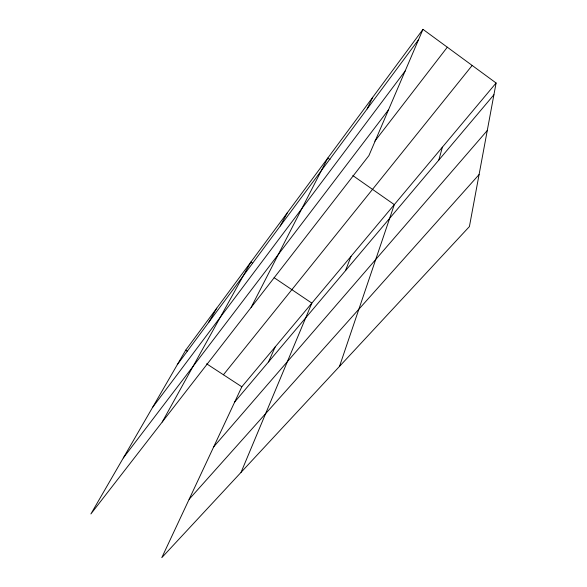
<?xml version="1.0" encoding="UTF-8"?>
<svg xmlns="http://www.w3.org/2000/svg" width="587" height="587" viewBox="0 0 587 587"><rect width="100%" height="100%" fill="white"/><g stroke="black" fill="none" stroke-linecap="round" stroke-linejoin="round"><path stroke-width="0.88" d="M496.096 83.002L469.417 226.567L161.799 557.65L241.829 386.782L496.096 83.002L422.978 29.35L185.712 350.145L90.904 513.941L368.9 155.621L422.978 29.35M438.819 160.068L442.378 147.183M339.506 366.391L394.303 204.621L352.831 175.564M345.523 270.644L351.019 256.328M241.059 472.344L311.851 303.127L274.107 277.673M268.501 361.937L275.208 346.91M367.139 108.933L372.723 97.295M251.119 307.434L327.803 158.035L330.011 159.583M280.241 226.002L287.41 212.641M162.232 422.002L250.898 262.015L252.395 263.027M208.656 322.439L216.764 308.153M177.289 364.696L418.568 39.652M152.444 407.613L405.133 71.02M123.329 457.919L388.543 109.754M374.844 141.188L447.309 47.202M223.427 374.77L472.168 65.443M234.705 401.992L493.909 94.764M213.705 446.824L487.269 130.519M189.131 499.295L479.08 174.566M185.712 350.145L187.202 351.121M206.631 363.808L241.829 386.782"/></g></svg>
